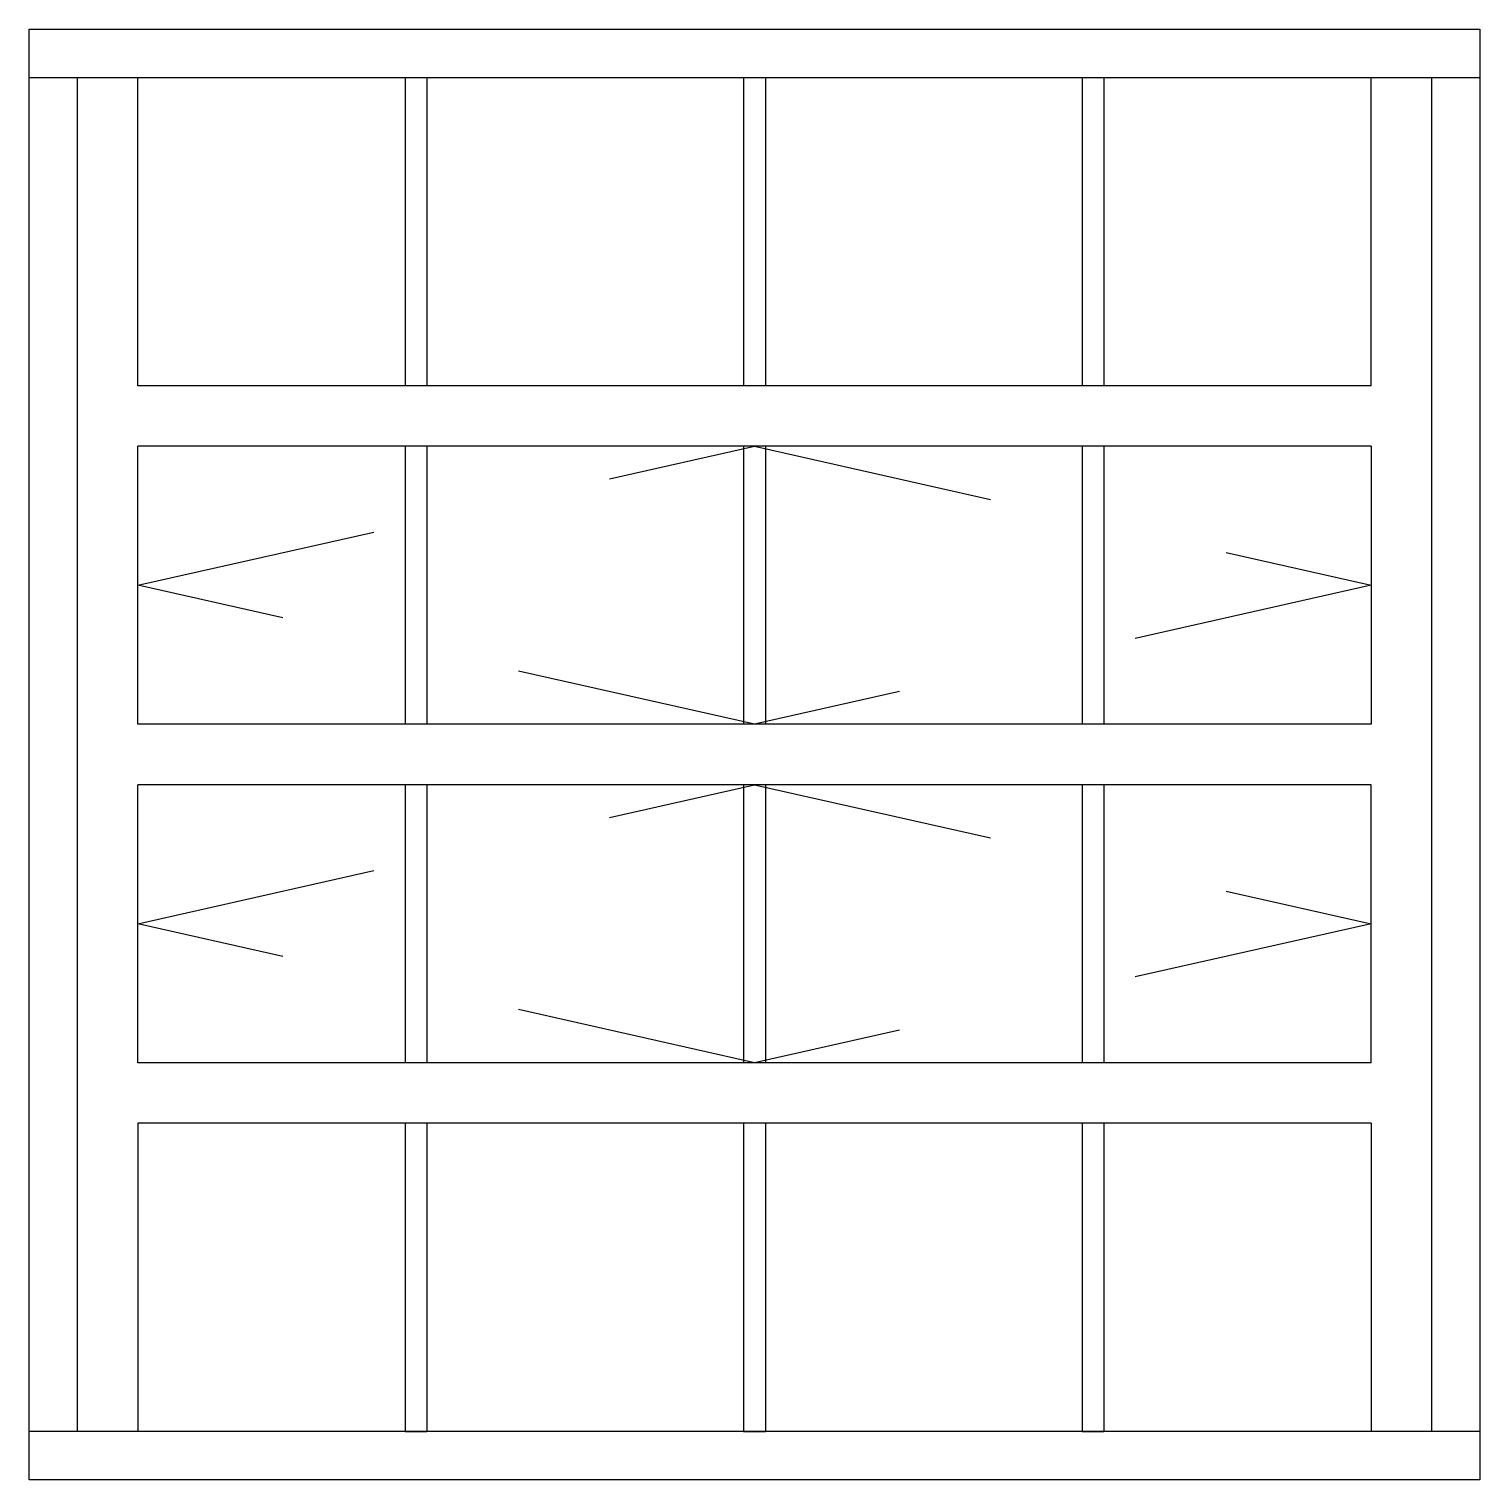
# Model space of a CAD drawing. Header units: millimetres. Extents: x 337.973 to 338.573, y 1323.382 to 1323.982.
import ezdxf

# ---------------------------------------------------------------- set-up
doc = ezdxf.new("R2010")
doc.units = ezdxf.units.MM
doc.header["$LTSCALE"] = 0.5
doc.linetypes.add('HIDDEN2', pattern=[0.1875, 0.125, -0.0625])
doc.layers.add('Gravia_Janelas', color=1, linetype='Continuous')
doc.layers.add('Gravia_Janelas_hidden2', color=1, linetype='HIDDEN2')

msp = doc.modelspace()

# ---------------------------------------------------------------- linework, layer by layer
at = {"layer": 'Gravia_Janelas', "color": 2, "linetype": 'Continuous'}
for p, q in [((337.97253, 1323.98241), (338.57253, 1323.98241)), ((337.97253, 1323.38241), (337.97253, 1323.98241)), ((338.57253, 1323.98241), (338.57253, 1323.38241)), ((338.57253, 1323.38241), (337.97253, 1323.38241))]:
    msp.add_line(p, q, dxfattribs=at)
at = {"layer": 'Gravia_Janelas', "linetype": 'Continuous'}
for p, q in [((337.97253, 1323.96241), (338.57253, 1323.96241)), ((337.99253, 1323.40241), (337.99253, 1323.96241)), ((337.99253, 1323.40241), (337.99253, 1323.96241)), ((338.01753, 1323.83491), (338.01753, 1323.96241)), ((338.52753, 1323.83491), (338.52753, 1323.96241)), ((338.55253, 1323.96241), (338.55253, 1323.40241)), ((338.55253, 1323.96241), (338.55253, 1323.40241)), ((338.52753, 1323.83491), (338.01753, 1323.83491)), ((338.52753, 1323.80991), (338.01753, 1323.80991)), ((338.52753, 1323.80991), (338.01753, 1323.80991)), ((338.01753, 1323.69491), (338.01753, 1323.80991)), ((338.52753, 1323.80991), (338.52753, 1323.69491)), ((338.52753, 1323.69491), (338.01753, 1323.69491)), ((338.52753, 1323.69491), (338.01753, 1323.69491)), ((338.52753, 1323.66991), (338.01753, 1323.66991)), ((338.52753, 1323.66991), (338.01753, 1323.66991)), ((338.01753, 1323.55491), (338.01753, 1323.66991)), ((338.01753, 1323.55491), (338.01753, 1323.66991)), ((338.52753, 1323.55491), (338.52753, 1323.66991)), ((338.52753, 1323.55491), (338.01753, 1323.55491)), ((338.52753, 1323.55491), (338.01753, 1323.55491)), ((338.52753, 1323.52991), (338.01753, 1323.52991)), ((338.01753, 1323.52991), (338.01753, 1323.40241)), ((338.52753, 1323.52991), (338.52753, 1323.40241)), ((338.57253, 1323.40241), (337.97253, 1323.40241))]:
    msp.add_line(p, q, dxfattribs=at)
at = {"layer": 'Gravia_Janelas'}
for p, q in [((338.12804, 1323.96241), (338.12804, 1323.83491)), ((338.12804, 1323.96241), (338.13702, 1323.96241)), ((338.13702, 1323.96241), (338.13702, 1323.83491)), ((338.26804, 1323.96241), (338.26804, 1323.83491)), ((338.26804, 1323.96241), (338.27702, 1323.96241)), ((338.27702, 1323.96241), (338.27702, 1323.83491)), ((338.40804, 1323.96241), (338.40804, 1323.83491)), ((338.40804, 1323.96241), (338.41702, 1323.96241)), ((338.41702, 1323.96241), (338.41702, 1323.83491)), ((338.12804, 1323.80991), (338.12804, 1323.69491)), ((338.13702, 1323.80991), (338.13702, 1323.69491)), ((338.26804, 1323.80991), (338.26804, 1323.69491)), ((338.27702, 1323.80991), (338.27702, 1323.69491)), ((338.40804, 1323.80991), (338.40804, 1323.69491)), ((338.41702, 1323.80991), (338.41702, 1323.69491)), ((338.12804, 1323.66991), (338.12804, 1323.55491)), ((338.13702, 1323.66991), (338.13702, 1323.55491)), ((338.26804, 1323.66991), (338.26804, 1323.55491)), ((338.27702, 1323.66991), (338.27702, 1323.55491)), ((338.40804, 1323.66991), (338.40804, 1323.55491)), ((338.41702, 1323.66991), (338.41702, 1323.55491)), ((338.12804, 1323.52991), (338.12804, 1323.40241)), ((338.13702, 1323.52991), (338.13702, 1323.40241)), ((338.26804, 1323.52991), (338.26804, 1323.40241)), ((338.27702, 1323.52991), (338.27702, 1323.40241)), ((338.40804, 1323.52991), (338.40804, 1323.40241)), ((338.41702, 1323.52991), (338.41702, 1323.40241)), ((338.12804, 1323.40241), (338.13702, 1323.40241)), ((338.26804, 1323.40241), (338.27702, 1323.40241)), ((338.40804, 1323.40241), (338.41702, 1323.40241))]:
    msp.add_line(p, q, dxfattribs=at)
at = {"layer": 'Gravia_Janelas_hidden2'}
for p, q in [((338.01753, 1323.75241), (338.27253, 1323.80991)), ((338.27253, 1323.80991), (338.52753, 1323.75241)), ((338.27253, 1323.69491), (338.01753, 1323.75241)), ((338.52753, 1323.75241), (338.27253, 1323.69491)), ((338.01753, 1323.61241), (338.27253, 1323.66991)), ((338.27253, 1323.66991), (338.52753, 1323.61241)), ((338.27253, 1323.55491), (338.01753, 1323.61241)), ((338.52753, 1323.61241), (338.27253, 1323.55491))]:
    msp.add_line(p, q, dxfattribs=at)

doc.saveas('drawing.dxf')
